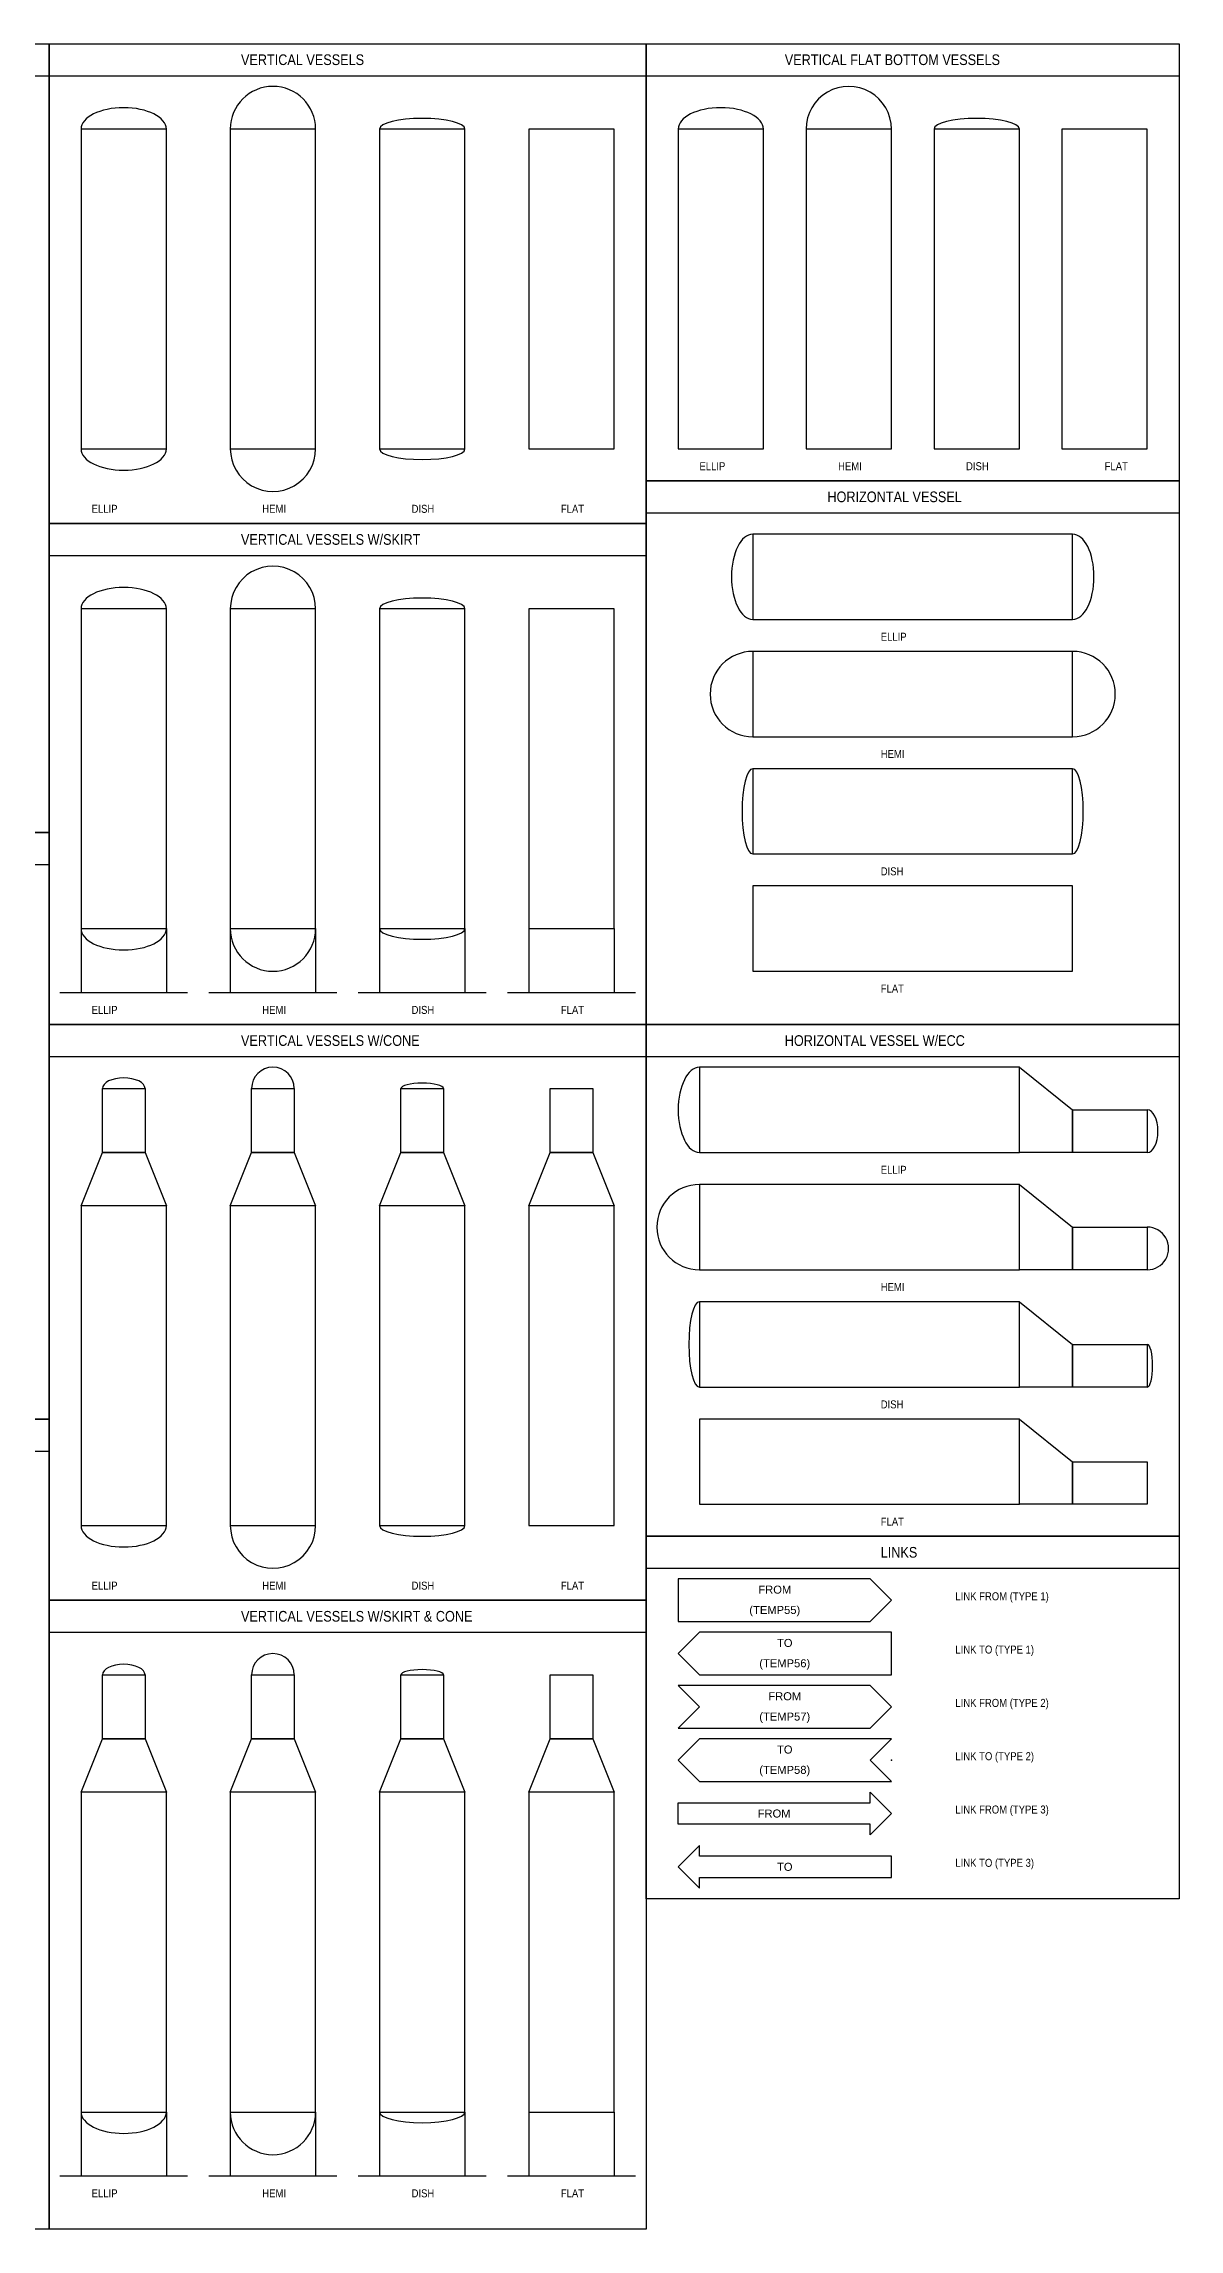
# Model space of a CAD drawing. Header units: inches. Extents: x 31.2 to 59.2, y 12.6 to 38.2.
# Drawn here: x 45.89 to 59.2, y 12.57 to 38.19 of the extents above; entities that cross this region are included whole.
import ezdxf
from ezdxf.enums import TextEntityAlignment as Align

# ---------------------------------------------------------------- set-up
doc = ezdxf.new("R2010")
doc.units = ezdxf.units.IN
doc.header["$MEASUREMENT"] = 0
for name, color, linetype in [('EQUIP', 3, 'Continuous'), ('INST-1', 4, 'Continuous'), ('TEXT', 7, 'Continuous')]:
    doc.layers.add(name, color=color, linetype=linetype)
doc.styles.get("Standard").update_dxf_attribs({"font": 'arial.ttf'})

# ---------------------------------------------------------------- blocks, each defined once
blk = doc.blocks.new('LINK_FROM_1')
blk.add_lwpolyline([(0, -0.1), (0.9, -0.1), (1, 0), (0.9, 0.1), (0, 0.1)], close=True)
at = {"flags": 8}
for tag, p in [('DWG_FROM', (0.453, 0.05)), ('TAG', (0.453, -0.05))]:
    blk.add_attdef(tag, text='', height=0.05, dxfattribs=at).set_placement(p, align=Align.MIDDLE)
blk = doc.blocks.new('LINK_TO_3')
for points in [[(0.1, 0.1), (0, 0), (0.1, -0.1)], [(0.1, -0.1), (0.1, -0.05), (1, -0.05), (1, 0.05), (0.1, 0.05), (0.1, 0.1)]]:
    blk.add_lwpolyline(points)
at = {"flags": 8}
blk.add_attdef('DWG_TO', text='', height=0.05, dxfattribs=at).set_placement((0.5, 0), align=Align.MIDDLE)
blk = doc.blocks.new('LINK_FROM_3')
for points in [[(0.9, -0.1), (0.9, -0.05), (0, -0.05), (0, 0.05), (0.9, 0.05), (0.9, 0.1)], [(0.9, -0.1), (1, 0), (0.9, 0.1)]]:
    blk.add_lwpolyline(points)
at = {"flags": 8}
blk.add_attdef('DWG_FROM', text='', height=0.05, dxfattribs=at).set_placement((0.45, 0), align=Align.MIDDLE)
blk = doc.blocks.new('LINK_TO_2')
blk.add_lwpolyline([(1, 0.1), (0.1, 0.1), (0, 0), (0.1, -0.1), (1, -0.1), (0.9, 0)], close=True)
blk.add_point((1, 0))
at = {"flags": 8}
for tag, p in [('DWG_TO', (0.5, 0.05)), ('TAG', (0.5, -0.05))]:
    blk.add_attdef(tag, text='', height=0.05, dxfattribs=at).set_placement(p, align=Align.MIDDLE)
blk = doc.blocks.new('LINK_FROM_2')
blk.add_lwpolyline([(0, -0.1), (0.9, -0.1), (1, 0), (0.9, 0.1), (0, 0.1), (0.1, 0)], close=True)
at = {"flags": 8}
for tag, p in [('DWG_FROM', (0.5, 0.05)), ('TAG', (0.5, -0.05))]:
    blk.add_attdef(tag, text='', height=0.05, dxfattribs=at).set_placement(p, align=Align.MIDDLE)
blk = doc.blocks.new('LINK_TO_1')
blk.add_lwpolyline([(1, 0.1), (0.1, 0.1), (0, 0), (0.1, -0.1), (1, -0.1)], close=True)
at = {"flags": 8}
for tag, p in [('DWG_TO', (0.5, 0.05)), ('TAG', (0.5, -0.05))]:
    blk.add_attdef(tag, text='', height=0.05, dxfattribs=at).set_placement(p, align=Align.MIDDLE)

msp = doc.modelspace()

# ---------------------------------------------------------------- linework, layer by layer
for p, q in [((41.201, 37.816), (45.951, 37.816)), ((45.951, 37.816), (52.951, 37.816)), ((52.951, 37.816), (59.201, 37.816)), ((52.951, 32.691), (59.201, 32.691)), ((45.951, 32.191), (52.951, 32.191)), ((41.201, 28.566), (45.951, 28.566)), ((45.951, 26.316), (52.951, 26.316)), ((52.951, 26.316), (59.201, 26.316)), ((41.201, 21.691), (45.951, 21.691)), ((52.951, 20.316), (59.201, 20.316)), ((45.951, 19.566), (52.951, 19.566))]:
    msp.add_line(p, q)
for points in [[(45.951, 28.941), (41.201, 28.941), (41.201, 38.191), (45.951, 38.191)], [(52.951, 32.566), (45.951, 32.566), (45.951, 38.191), (52.951, 38.191)], [(59.201, 33.066), (52.951, 33.066), (52.951, 38.191), (59.201, 38.191)], [(59.201, 26.691), (52.951, 26.691), (52.951, 33.066), (59.201, 33.066)], [(52.951, 26.691), (45.951, 26.691), (45.951, 32.566), (52.951, 32.566)], [(45.951, 22.066), (41.201, 22.066), (41.201, 28.941), (45.951, 28.941)], [(52.951, 19.941), (45.951, 19.941), (45.951, 26.691), (52.951, 26.691)], [(59.201, 20.691), (52.951, 20.691), (52.951, 26.691), (59.201, 26.691)], [(45.951, 12.566), (41.201, 12.566), (41.201, 22.066), (45.951, 22.066)], [(59.201, 16.441), (52.951, 16.441), (52.951, 20.691), (59.201, 20.691)], [(52.951, 12.566), (45.951, 12.566), (45.951, 19.941), (52.951, 19.941)]]:
    msp.add_lwpolyline(points, close=True)
at = {"layer": 'EQUIP'}
for points in [[(46.326, 33.441), (47.326, 33.441), (47.326, 37.191), (46.326, 37.191)], [(48.076, 33.441), (49.076, 33.441), (49.076, 37.191), (48.076, 37.191)], [(49.826, 33.441), (50.826, 33.441), (50.826, 37.191), (49.826, 37.191)], [(51.576, 33.441), (52.576, 33.441), (52.576, 37.191), (51.576, 37.191)], [(53.326, 33.441), (54.326, 33.441), (54.326, 37.191), (53.326, 37.191)], [(54.826, 33.441), (55.826, 33.441), (55.826, 37.191), (54.826, 37.191)], [(56.326, 33.441), (57.326, 33.441), (57.326, 37.191), (56.326, 37.191)], [(57.826, 33.441), (58.826, 33.441), (58.826, 37.191), (57.826, 37.191)], [(54.201, 31.441), (57.951, 31.441), (57.951, 32.441), (54.201, 32.441)], [(46.326, 27.816), (47.326, 27.816), (47.326, 31.566), (46.326, 31.566)], [(48.076, 27.816), (49.076, 27.816), (49.076, 31.566), (48.076, 31.566)], [(49.826, 27.816), (50.826, 27.816), (50.826, 31.566), (49.826, 31.566)], [(51.576, 27.816), (52.576, 27.816), (52.576, 31.566), (51.576, 31.566)], [(54.201, 30.066), (57.951, 30.066), (57.951, 31.066), (54.201, 31.066)], [(54.201, 28.691), (57.951, 28.691), (57.951, 29.691), (54.201, 29.691)], [(54.201, 27.316), (57.951, 27.316), (57.951, 28.316), (54.201, 28.316)], [(53.576, 25.191), (57.326, 25.191), (57.326, 26.191), (53.576, 26.191)], [(57.326, 25.191), (57.326, 26.191), (57.951, 25.691), (57.951, 25.191)], [(47.076, 25.191), (46.576, 25.191), (46.576, 25.941), (47.076, 25.941)], [(48.826, 25.191), (48.326, 25.191), (48.326, 25.941), (48.826, 25.941)], [(50.576, 25.191), (50.076, 25.191), (50.076, 25.941), (50.576, 25.941)], [(52.326, 25.191), (51.826, 25.191), (51.826, 25.941), (52.326, 25.941)], [(57.951, 25.191), (57.951, 25.691), (58.826, 25.691), (58.826, 25.191)], [(47.326, 24.566), (46.326, 24.566), (46.576, 25.191), (47.076, 25.191)], [(49.076, 24.566), (48.076, 24.566), (48.326, 25.191), (48.826, 25.191)], [(50.826, 24.566), (49.826, 24.566), (50.076, 25.191), (50.576, 25.191)], [(52.576, 24.566), (51.576, 24.566), (51.826, 25.191), (52.326, 25.191)], [(53.576, 23.816), (57.326, 23.816), (57.326, 24.816), (53.576, 24.816)], [(57.326, 23.816), (57.326, 24.816), (57.951, 24.316), (57.951, 23.816)], [(46.326, 20.816), (47.326, 20.816), (47.326, 24.566), (46.326, 24.566)], [(48.076, 20.816), (49.076, 20.816), (49.076, 24.566), (48.076, 24.566)], [(49.826, 20.816), (50.826, 20.816), (50.826, 24.566), (49.826, 24.566)], [(51.576, 20.816), (52.576, 20.816), (52.576, 24.566), (51.576, 24.566)], [(57.951, 23.816), (57.951, 24.316), (58.826, 24.316), (58.826, 23.816)], [(53.576, 22.441), (57.326, 22.441), (57.326, 23.441), (53.576, 23.441)], [(57.326, 22.441), (57.326, 23.441), (57.951, 22.941), (57.951, 22.441)], [(57.951, 22.441), (57.951, 22.941), (58.826, 22.941), (58.826, 22.441)], [(53.576, 21.066), (57.326, 21.066), (57.326, 22.066), (53.576, 22.066)], [(57.326, 21.066), (57.326, 22.066), (57.951, 21.566), (57.951, 21.066)], [(57.951, 21.066), (57.951, 21.566), (58.826, 21.566), (58.826, 21.066)], [(47.076, 18.316), (46.576, 18.316), (46.576, 19.066), (47.076, 19.066)], [(48.826, 18.316), (48.326, 18.316), (48.326, 19.066), (48.826, 19.066)], [(50.576, 18.316), (50.076, 18.316), (50.076, 19.066), (50.576, 19.066)], [(52.326, 18.316), (51.826, 18.316), (51.826, 19.066), (52.326, 19.066)], [(47.326, 17.691), (46.326, 17.691), (46.576, 18.316), (47.076, 18.316)], [(49.076, 17.691), (48.076, 17.691), (48.326, 18.316), (48.826, 18.316)], [(50.826, 17.691), (49.826, 17.691), (50.076, 18.316), (50.576, 18.316)], [(52.576, 17.691), (51.576, 17.691), (51.826, 18.316), (52.326, 18.316)], [(46.326, 13.941), (47.326, 13.941), (47.326, 17.691), (46.326, 17.691)], [(48.076, 13.941), (49.076, 13.941), (49.076, 17.691), (48.076, 17.691)], [(49.826, 13.941), (50.826, 13.941), (50.826, 17.691), (49.826, 17.691)], [(51.576, 13.941), (52.576, 13.941), (52.576, 17.691), (51.576, 17.691)]]:
    msp.add_lwpolyline(points, close=True, dxfattribs=at)
for points in [[(46.326, 27.816), (46.326, 27.066)], [(47.326, 27.816), (47.326, 27.066)], [(48.076, 27.816), (48.076, 27.066)], [(49.076, 27.816), (49.076, 27.066)], [(49.826, 27.816), (49.826, 27.066)], [(50.826, 27.816), (50.826, 27.066)], [(51.576, 27.816), (51.576, 27.066)], [(52.576, 27.816), (52.576, 27.066)], [(46.076, 27.066), (47.576, 27.066)], [(47.826, 27.066), (49.326, 27.066)], [(49.576, 27.066), (51.076, 27.066)], [(51.326, 27.066), (52.826, 27.066)], [(46.326, 13.941), (46.326, 13.191)], [(47.326, 13.941), (47.326, 13.191)], [(48.076, 13.941), (48.076, 13.191)], [(49.076, 13.941), (49.076, 13.191)], [(49.826, 13.941), (49.826, 13.191)], [(50.826, 13.941), (50.826, 13.191)], [(51.576, 13.941), (51.576, 13.191)], [(52.576, 13.941), (52.576, 13.191)], [(46.076, 13.191), (47.576, 13.191)], [(47.826, 13.191), (49.326, 13.191)], [(49.576, 13.191), (51.076, 13.191)], [(51.326, 13.191), (52.826, 13.191)]]:
    msp.add_lwpolyline(points, dxfattribs=at)
for centre, major_axis, ratio, start_param, end_param in [((48.576, 37.191), (-0.5, 0), 1, 3.141593, 6.283185), ((55.326, 37.191), (0, 0.5), 1, 4.712389, 7.853982), ((46.826, 37.191), (-0.5, 0), 0.5, 3.141593, 6.283185), ((53.826, 37.191), (-0.5, 0), 0.5, 3.141593, 6.283185), ((50.326, 37.191), (-0.5, 0), 0.25, 3.141593, 6.283185), ((56.826, 37.191), (-0.5, 0), 0.25, 3.141593, 6.283185), ((46.826, 33.441), (0.5, 0), 0.5, 3.141593, 6.283185), ((48.576, 33.441), (0, -0.5), 1, 4.712389, 7.853982), ((50.326, 33.441), (0.5, 0), 0.25, 3.141593, 6.283185), ((54.201, 31.941), (0, -0.5), 0.5, 3.141593, 6.283185), ((57.951, 31.941), (0, 0.5), 0.5, 3.141593, 6.283185), ((48.576, 31.566), (0, 0.5), 1, 4.712389, 7.853982), ((46.826, 31.566), (-0.5, 0), 0.5, 3.141593, 6.283185), ((50.326, 31.566), (-0.5, 0), 0.25, 3.141593, 6.283185), ((54.201, 30.566), (0, -0.5), 1, 3.141593, 6.283185), ((57.951, 30.566), (0, 0.5), 1, 3.141593, 6.283185), ((54.201, 29.191), (0, -0.5), 0.25, 3.141593, 6.283185), ((57.951, 29.191), (0, 0.5), 0.25, 3.141593, 6.283185), ((46.826, 27.816), (0.5, 0), 0.5, 3.141593, 6.283185), ((48.576, 27.816), (0.5, 0), 1, 3.141593, 6.283185), ((50.326, 27.816), (0.5, 0), 0.25, 3.141593, 6.283185), ((48.576, 25.941), (-0.25, 0), 1, 3.141593, 6.283185), ((53.576, 25.691), (0, -0.5), 0.5, 3.141593, 6.283185), ((46.826, 25.941), (-0.25, 0), 0.5, 3.141593, 6.283185), ((50.326, 25.941), (-0.25, 0), 0.25, 3.141593, 6.283185), ((58.826, 25.441), (0, 0.25), 0.5, 3.141593, 6.283185), ((53.576, 24.316), (0, -0.5), 1, 3.141593, 6.283185), ((58.826, 24.066), (0.25, 0), 1, 4.712389, 7.853982), ((53.576, 22.941), (0, -0.5), 0.25, 3.141593, 6.283185), ((58.826, 22.691), (0, 0.25), 0.25, 3.141593, 6.283185), ((46.826, 20.816), (0.5, 0), 0.5, 3.141593, 6.283185), ((48.576, 20.816), (0, -0.5), 1, 4.712389, 7.853982), ((50.326, 20.816), (0.5, 0), 0.25, 3.141593, 6.283185), ((48.576, 19.066), (-0.25, 0), 1, 3.141593, 6.283185), ((46.826, 19.066), (-0.25, 0), 0.5, 3.141593, 6.283185), ((50.326, 19.066), (-0.25, 0), 0.25, 3.141593, 6.283185), ((46.826, 13.941), (0.5, 0), 0.5, 3.141593, 6.283185), ((48.576, 13.941), (0.5, 0), 1, 3.141593, 6.283185), ((50.326, 13.941), (0.5, 0), 0.25, 3.141593, 6.283185)]:
    msp.add_ellipse(centre, major_axis=major_axis, ratio=ratio, start_param=start_param, end_param=end_param, dxfattribs=at)

# ---------------------------------------------------------------- block references
at = {"layer": 'INST-1'}
ref = msp.add_blockref('LINK_FROM_1', (53.326, 19.941), dxfattribs=dict(at, xscale=2.5, yscale=2.5, zscale=2.5))
ref.add_attrib('TAG', '(TEMP55)', dxfattribs={"layer": 'TEXT', "height": 0.0938}).set_placement((54.459, 19.816), align=Align.MIDDLE)
ref.add_attrib('DWG_FROM', 'FROM', dxfattribs={"layer": 'TEXT', "height": 0.0938}).set_placement((54.459, 20.066), align=Align.MIDDLE)
ref = msp.add_blockref('LINK_TO_1', (53.326, 19.316), dxfattribs=dict(at, xscale=2.5, yscale=2.5, zscale=2.5))
ref.add_attrib('TAG', '(TEMP56)', dxfattribs={"layer": 'TEXT', "height": 0.0938}).set_placement((54.576, 19.191), align=Align.MIDDLE)
ref.add_attrib('DWG_TO', 'TO', dxfattribs={"layer": 'TEXT', "height": 0.0938}).set_placement((54.576, 19.441), align=Align.MIDDLE)
ref = msp.add_blockref('LINK_FROM_2', (53.326, 18.691), dxfattribs=dict(at, xscale=2.5, yscale=2.5, zscale=2.5))
ref.add_attrib('TAG', '(TEMP57)', dxfattribs={"layer": 'TEXT', "height": 0.0938}).set_placement((54.576, 18.566), align=Align.MIDDLE)
ref.add_attrib('DWG_FROM', 'FROM', dxfattribs={"layer": 'TEXT', "height": 0.0938}).set_placement((54.576, 18.816), align=Align.MIDDLE)
ref = msp.add_blockref('LINK_TO_2', (53.326, 18.066), dxfattribs=dict(at, xscale=2.5, yscale=2.5, zscale=2.5))
ref.add_attrib('TAG', '(TEMP58)', dxfattribs={"layer": 'TEXT', "height": 0.0938}).set_placement((54.576, 17.941), align=Align.MIDDLE)
ref.add_attrib('DWG_TO', 'TO', dxfattribs={"layer": 'TEXT', "height": 0.0938}).set_placement((54.576, 18.191), align=Align.MIDDLE)
ref = msp.add_blockref('LINK_FROM_3', (53.326, 17.441), dxfattribs=dict(at, xscale=2.5, yscale=2.5, zscale=2.5))
ref.add_attrib('DWG_FROM', 'FROM', dxfattribs={"layer": 'TEXT', "height": 0.0938}).set_placement((54.451, 17.441), align=Align.MIDDLE)
ref = msp.add_blockref('LINK_TO_3', (53.326, 16.816), dxfattribs=dict(at, xscale=2.5, yscale=2.5, zscale=2.5))
ref.add_attrib('DWG_TO', 'TO', dxfattribs={"layer": 'TEXT', "height": 0.0938}).set_placement((54.576, 16.816), align=Align.MIDDLE)

# ---------------------------------------------------------------- texts
at = {"layer": 'TEXT', "width": 0.85}
for s, height, p in [('VERTICAL VESSELS', 0.125, (48.201, 37.941)), ('VERTICAL FLAT BOTTOM VESSELS', 0.125, (54.576, 37.941)), ('ELLIP', 0.0938, (53.576, 33.191)), ('HEMI', 0.0938, (55.201, 33.191)), ('DISH', 0.0938, (56.701, 33.191)), ('FLAT', 0.0938, (58.326, 33.191)), ('HORIZONTAL VESSEL', 0.125, (55.076, 32.816)), ('ELLIP', 0.0938, (46.451, 32.691)), ('HEMI', 0.0938, (48.451, 32.691)), ('DISH', 0.0938, (50.201, 32.691)), ('FLAT', 0.0938, (51.951, 32.691)), ('VERTICAL VESSELS W/SKIRT', 0.125, (48.201, 32.316)), ('ELLIP', 0.0938, (55.701, 31.191)), ('HEMI', 0.0938, (55.701, 29.816)), ('DISH', 0.0938, (55.701, 28.441)), ('ELLIP', 0.0938, (46.451, 26.816)), ('HEMI', 0.0938, (48.451, 26.816)), ('DISH', 0.0938, (50.201, 26.816)), ('FLAT', 0.0938, (51.951, 26.816)), ('FLAT', 0.0938, (55.701, 27.066)), ('VERTICAL VESSELS W/CONE', 0.125, (48.201, 26.441)), ('HORIZONTAL VESSEL W/ECC', 0.125, (54.576, 26.441)), ('ELLIP', 0.0938, (55.701, 24.941)), ('HEMI', 0.0938, (55.701, 23.566)), ('DISH', 0.0938, (55.701, 22.191)), ('FLAT', 0.0938, (55.701, 20.816)), ('LINKS', 0.125, (55.701, 20.441)), ('ELLIP', 0.0938, (46.451, 20.066)), ('HEMI', 0.0938, (48.451, 20.066)), ('DISH', 0.0938, (50.201, 20.066)), ('FLAT', 0.0938, (51.951, 20.066)), ('LINK FROM (TYPE 1)', 0.0938, (56.576, 19.941)), ('VERTICAL VESSELS W/SKIRT & CONE', 0.125, (48.201, 19.691)), ('LINK TO (TYPE 1)', 0.0938, (56.576, 19.316)), ('LINK FROM (TYPE 2)', 0.0938, (56.576, 18.691)), ('LINK TO (TYPE 2)', 0.0938, (56.576, 18.066)), ('LINK FROM (TYPE 3)', 0.0938, (56.576, 17.441)), ('LINK TO (TYPE 3)', 0.0938, (56.576, 16.816)), ('ELLIP', 0.0938, (46.451, 12.941)), ('HEMI', 0.0938, (48.451, 12.941)), ('DISH', 0.0938, (50.201, 12.941)), ('FLAT', 0.0938, (51.951, 12.941))]:
    msp.add_text(s, height=height, dxfattribs=at).set_placement(p)

doc.saveas('drawing.dxf')
